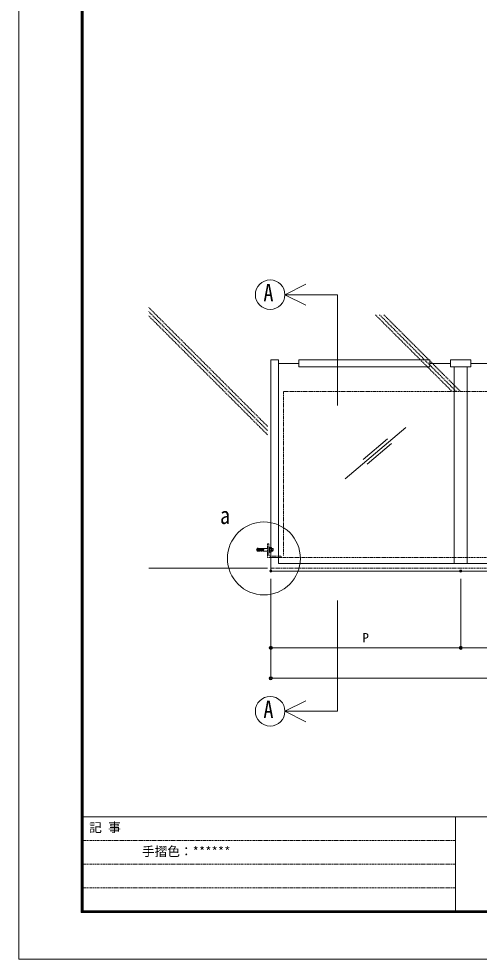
# Model space of a CAD drawing. Units: millimetres, scale not verified. Extents: x -1261 to 1262, y -891 to 891.
# Drawn here: x -1261 to -825, y -891 to 0 of the extents above; entities that cross this region are included whole.
import ezdxf
from ezdxf.enums import TextEntityAlignment as Align

# ---------------------------------------------------------------- set-up
doc = ezdxf.new("R2010")
doc.units = ezdxf.units.MM
doc.header["$LTSCALE"] = 4
doc.header["$PDMODE"] = 32
doc.header["$PDSIZE"] = 2
doc.linetypes.add('USER3', pattern=[6.5, 0.1, -6.4])
doc.linetypes.add('USER5', pattern=[0.375, 0.25, -0.125])
for name, color, linetype, lineweight in [('0-0_0', 3, 'Continuous', 18), ('0-1_CSLAYER2', 7, 'Continuous', 18), ('0-2_金物', 6, 'Continuous', 18), ('0-3_Defpoints', 7, 'Continuous', 18), ('0-4_41_U+FF71_U+FF99_U+FF90', 7, 'Continuous', 18), ('0-6_CSLAYER3', 7, 'Continuous', 18), ('0-8_1手摺寸法', 7, 'Continuous', 9), ('0-9_2躯体線', 4, 'USER5', 18), ('0-A_WAKU', 7, 'Continuous', 18)]:
    doc.layers.add(name, color=color, linetype=linetype, lineweight=lineweight)
doc.layers.add('0-7_MOJI', color=7, linetype='Continuous')
doc.styles.add('ＭＳ ゴシック', font='')
doc.styles.get('ＭＳ ゴシック').set_extended_font_data('MS Gothic')

# ---------------------------------------------------------------- blocks, each defined once
blk = doc.blocks.new('_Origin2')
at = {"layer": '0-0_0', "color": 7, "lineweight": 9}
blk.add_line((-0.5, 0), (-1, 0), dxfattribs=at)
for radius in [0.5, 0.25]:
    blk.add_circle((0, 0), radius, dxfattribs=at)
blk = doc.blocks.new('D68')
at = {"layer": '0-1_CSLAYER2', "lineweight": 9}
for p, q in [((1457.577, 263.859), (1457.577, 169.724)), ((2177.577, 263.859), (2177.577, 169.724)), ((1460.577, 169.724), (2174.577, 169.724))]:
    blk.add_line(p, q, dxfattribs=at)
at = {"layer": '0-3_Defpoints'}
for p in [(1457.577, 271.359), (2177.577, 271.359), (2177.577, 169.724)]:
    blk.add_point(p, dxfattribs=at)
at = {"layer": '0-1_CSLAYER2', "xscale": 3, "yscale": 3, "rotation": 180}
blk.add_blockref('_Origin2', (1457.577, 169.724), dxfattribs=at)
at = {"layer": '0-1_CSLAYER2', "xscale": 3, "yscale": 3}
blk.add_blockref('_Origin2', (2177.577, 169.724), dxfattribs=at)
at = {"layer": '0-1_CSLAYER2', "style": 'ＭＳ ゴシック'}
blk.add_text('W寸法', height=8.798, dxfattribs=at).set_placement((1802.577, 172.274), align=Align.BOTTOM_LEFT)
blk = doc.blocks.new('D69')
at = {"layer": '0-1_CSLAYER2', "lineweight": 9}
for p, q in [((1457.577, 263.859), (1457.577, 198.637)), ((1637.577, 263.859), (1637.577, 198.637)), ((1460.577, 198.637), (1634.577, 198.637))]:
    blk.add_line(p, q, dxfattribs=at)
at = {"layer": '0-3_Defpoints'}
for p in [(1457.577, 271.359), (1637.577, 271.359), (1637.577, 198.637)]:
    blk.add_point(p, dxfattribs=at)
at = {"layer": '0-1_CSLAYER2', "xscale": 3, "yscale": 3, "rotation": 180}
blk.add_blockref('_Origin2', (1457.577, 198.637), dxfattribs=at)
at = {"layer": '0-1_CSLAYER2', "xscale": 3, "yscale": 3}
blk.add_blockref('_Origin2', (1637.577, 198.637), dxfattribs=at)
at = {"layer": '0-1_CSLAYER2', "style": 'ＭＳ ゴシック'}
blk.add_text('P', height=8.798, dxfattribs=at).set_placement((1544.577, 201.187), align=Align.BOTTOM_LEFT)
blk = doc.blocks.new('D70')
at = {"layer": '0-1_CSLAYER2', "lineweight": 9}
for p, q in [((1637.577, 263.859), (1637.577, 198.637)), ((1817.577, 263.859), (1817.577, 198.637)), ((1640.577, 198.637), (1814.577, 198.637))]:
    blk.add_line(p, q, dxfattribs=at)
at = {"layer": '0-3_Defpoints'}
for p in [(1637.577, 271.359), (1817.577, 271.359), (1817.577, 198.637)]:
    blk.add_point(p, dxfattribs=at)
at = {"layer": '0-1_CSLAYER2', "xscale": 3, "yscale": 3, "rotation": 180}
blk.add_blockref('_Origin2', (1637.577, 198.637), dxfattribs=at)
at = {"layer": '0-1_CSLAYER2', "xscale": 3, "yscale": 3}
blk.add_blockref('_Origin2', (1817.577, 198.637), dxfattribs=at)
at = {"layer": '0-1_CSLAYER2', "style": 'ＭＳ ゴシック'}
blk.add_text('P', height=8.798, dxfattribs=at).set_placement((1724.577, 201.187), align=Align.BOTTOM_LEFT)
blk = doc.blocks.new('A$C7F6C16F4')
at = {"layer": '0-2_金物', "color": 7}
for p, q in [((-10.625, 2), (10.625, 2)), ((-10.625, 2), (-10.625, 0)), ((10.625, 0), (-10.625, 0)), ((-9.375, 2), (-9.375, 9.223)), ((-9.375, 2), (9.375, 2)), ((-7.03, 10.125), (7.03, 10.125)), ((-5, 15.75), (-3.5, 17.25)), ((-5, 10.125), (-5, 15.75)), ((-5, 15.75), (5, 15.75)), ((-4.684, 2), (-4.684, 9.223)), ((-3.5, 10.125), (-3.5, 17.25)), ((-3.5, 17.25), (3.5, 17.25)), ((3.5, 10.125), (3.5, 17.25)), ((5, 15.75), (3.5, 17.25)), ((4.684, 2), (4.684, 9.223)), ((5, 10.125), (5, 15.75)), ((9.375, 2), (9.375, 9.223)), ((10.625, 2), (10.625, 0))]:
    blk.add_line(p, q, dxfattribs=at)
for centre, radius, start, end in [((-7.03, 6.625), 3.5, 47.92498, 132.07502), ((0, -2.487), 12.611, 68.19746, 111.80254), ((7.03, 6.625), 3.5, 47.92498, 132.07502)]:
    blk.add_arc(centre, radius, start, end, dxfattribs=at)
blk = doc.blocks.new('A$C3B587350')
at = {"layer": '0-2_金物', "color": 7}
for p, q in [((-5, 0), (-5, -14.336)), ((5, 0), (5, -14.336)), ((-5.563, -30.463), (-5.694, -34.21)), ((-5.694, -34.21), (-1.339, -34.362)), ((-5.563, -30.463), (-1.208, -30.615)), ((-5.301, -22.967), (-5.432, -26.715)), ((-5.432, -26.715), (-1.077, -26.867)), ((-5.301, -22.967), (-0.947, -23.119)), ((-5.069, -34.232), (-5.2, -37.98)), ((-5, -14.336), (-5.171, -19.22)), ((-5.171, -19.22), (-0.816, -19.372)), ((-5.04, -15.472), (-0.682, -15.624)), ((-4.808, -26.737), (-4.939, -30.484)), ((-4.546, -19.241), (-4.677, -22.989)), ((-0.628, -14.489), (-1.584, -41.88)), ((-0.625, -14.336), (0.625, -14.336)), ((0.628, -14.489), (1.584, -41.88)), ((5.04, -15.472), (0.682, -15.624)), ((5.171, -19.22), (0.816, -19.372)), ((5.301, -22.967), (0.947, -23.119)), ((5.563, -30.463), (1.208, -30.615)), ((4.546, -19.241), (4.677, -22.989)), ((4.808, -26.737), (4.939, -30.484)), ((5, -14.336), (5.171, -19.22)), ((5.069, -34.232), (5.2, -37.98)), ((-5.825, -37.958), (-5.957, -41.727)), ((-1.636, -41.878), (-5.957, -41.727)), ((-5.825, -37.958), (-1.47, -38.11)), ((5.825, -37.958), (1.47, -38.11)), ((1.636, -41.878), (5.957, -41.727)), ((5.825, -37.958), (5.957, -41.727))]:
    blk.add_line(p, q, dxfattribs=at)
at = {"layer": '0-2_金物', "color": 7, "linetype": 'USER3'}
blk.add_line((0.625, -14.336), (-0.625, -14.336), dxfattribs=at)
at = {"layer": '0-2_金物', "color": 7}
for points in [[(5.301, -22.967), (5.432, -26.715), (1.077, -26.867)], [(5.563, -30.463), (5.694, -34.21), (1.339, -34.362)]]:
    blk.add_lwpolyline(points, dxfattribs=at)
for centre, start, end in [((8.166, -39.543), 185.77609, 213.13954), ((-8.166, -39.543), 326.86046, 354.22391)]:
    blk.add_arc(centre, 9.753, start, end, dxfattribs=at)

msp = doc.modelspace()

# ---------------------------------------------------------------- linework, layer by layer
at = {"layer": '0-1_CSLAYER2', "color": 3, "linetype": 'USER5'}
for p, q in [((-1025.038, -497.453), (-1025.638, -497.453)), ((-1024.438, -508.053), (-1024.438, -498.053)), ((-1013.238, -509.253), (-1023.238, -509.253)), ((-302.638, -510.453), (-1022.638, -510.453)), ((-302.638, -520.453), (-1022.638, -520.453))]:
    msp.add_line(p, q, dxfattribs=at)
msp.add_lwpolyline([(-1012.638, -509.853), (-1012.638, -510.453), (-1025.638, -510.453), (-1025.638, -497.453)], dxfattribs=at)
for centre, radius, start, end in [((-1025.038, -498.053), 0.6, 0, 90), ((-1023.238, -508.053), 1.2, 180, 270), ((-1013.238, -509.853), 0.6, 0, 90)]:
    msp.add_arc(centre, radius, start, end, dxfattribs=at)
at = {"layer": '0-3_Defpoints', "color": 5}
for p, q in [((-1261.481, 891), (-1261.481, -891)), ((-1261.481, -891), (1261.519, -891))]:
    msp.add_line(p, q, dxfattribs=at)
at = {"layer": '0-4_41_U+FF71_U+FF99_U+FF90'}
for p, q in [((-1015.438, -326.503), (-996.038, -326.503)), ((-871.738, -326.503), (-852.338, -326.503)), ((-832.938, -326.503), (-813.538, -326.503)), ((-848.838, -516.053), (-848.838, -329.753)), ((-836.438, -516.053), (-836.438, -329.753))]:
    msp.add_line(p, q, dxfattribs=at)
for points in [[(-302.638, -523.253), (-1022.638, -523.253), (-1022.638, -323.253), (-1015.438, -323.253)], [(-309.838, -516.053), (-1015.438, -516.053), (-1015.438, -323.253)]]:
    msp.add_lwpolyline(points, dxfattribs=at)
for points in [[(-996.038, -323.253), (-871.738, -323.253), (-871.738, -329.753), (-996.038, -329.753)], [(-832.938, -323.253), (-852.338, -323.253), (-852.338, -329.753), (-832.938, -329.753)]]:
    msp.add_lwpolyline(points, close=True, dxfattribs=at)
at = {"layer": '0-6_CSLAYER3', "color": 4}
for p, q in [((-1009.259, -261.405), (-989.259, -271.405)), ((-959.259, -261.405), (-959.259, -366.385)), ((-959.259, -656.089), (-959.259, -551.11)), ((-1009.259, -656.089), (-989.259, -646.089))]:
    msp.add_line(p, q, dxfattribs=at)
at = {"layer": '0-6_CSLAYER3', "color": 5}
for p, q in [((-952.117, -435.798), (-894.759, -387.265)), ((-935.001, -417.583), (-911.908, -398.043)), ((-931.319, -421.934), (-908.227, -402.394))]:
    msp.add_line(p, q, dxfattribs=at)
at = {"layer": '0-6_CSLAYER3', "color": 4}
for points in [[(-959.259, -261.405), (-1009.259, -261.405), (-989.259, -251.405)], [(-959.259, -656.089), (-1009.259, -656.089), (-989.259, -666.089)]]:
    msp.add_lwpolyline(points, dxfattribs=at)
for centre in [(-1023.259, -261.405), (-1023.259, -656.089)]:
    msp.add_circle(centre, 14, dxfattribs=at)
at = {"layer": '0-8_1手摺寸法', "color": 3, "lineweight": 18}
msp.add_circle((-1029.129, -511.309), 34.562, dxfattribs=at)
at = {"layer": '0-9_2躯体線'}
for p, q in [((-1025.638, -386.191), (-1138.371, -273.457)), ((-1025.638, -390.191), (-1138.371, -277.457)), ((-1025.638, -394.191), (-1138.371, -281.457)), ((-850.663, -353.253), (-923.763, -280.153)), ((-846.663, -353.253), (-919.763, -280.153)), ((-842.663, -353.253), (-915.763, -280.153)), ((-314.838, -353.253), (-1010.438, -353.253)), ((-1010.438, -353.253), (-1010.438, -508.601))]:
    msp.add_line(p, q, dxfattribs=at)
at = {"layer": '0-9_2躯体線', "linetype": 'Continuous'}
msp.add_line((-1025.638, -520.453), (-1138.371, -520.453), dxfattribs=at)
at = {"layer": '0-A_WAKU'}
for p, q in [((-1202.381, 849.9), (-1202.381, -846.9)), ((-1201.931, 849.45), (-1201.931, -846.45)), ((-1201.481, 849), (-1201.481, -846)), ((-1201.031, 848.55), (-1201.031, -845.55)), ((-1200.581, 848.1), (-1200.581, -845.1)), ((-1201.481, -756), (1198.519, -756)), ((-847.481, -756), (-847.481, -846)), ((-1201.931, -846.45), (1198.969, -846.45)), ((-1201.481, -846), (1198.519, -846)), ((-1201.031, -845.55), (1198.069, -845.55)), ((-1200.581, -845.1), (1197.619, -845.1)), ((-1202.381, -846.9), (1199.419, -846.9))]:
    msp.add_line(p, q, dxfattribs=at)
at = {"layer": '0-A_WAKU', "linetype": 'USER5'}
for p, q in [((-1201.481, -778.5), (-847.481, -778.5)), ((-1201.481, -801), (-847.481, -801)), ((-1201.481, -823.5), (-847.481, -823.5))]:
    msp.add_line(p, q, dxfattribs=at)

# ---------------------------------------------------------------- block references
at = {"layer": '0-1_CSLAYER2', "xscale": -0.24, "yscale": 0.24, "rotation": 270}
for name, p in [('A$C3B587350', (-1025.638, -503.053)), ('A$C7F6C16F4', (-1024.438, -503.053))]:
    msp.add_blockref(name, p, dxfattribs=at)
at = {"layer": '0-1_CSLAYER2'}
for name in ['D68', 'D69', 'D70']:
    msp.add_blockref(name, (-2480.215, -794.612), dxfattribs=at)

# ---------------------------------------------------------------- texts
at = {"layer": '0-7_MOJI', "style": 'ＭＳ ゴシック', "width": 0.85}
for s, p in [('A', (-1029.606, -272.605)), ('a', (-1070.748, -483.561)), ('A', (-1029.606, -667.289))]:
    msp.add_text(s, height=16.42, dxfattribs=at).set_placement(p, align=Align.BOTTOM_LEFT)
at = {"layer": '0-7_MOJI', "style": 'ＭＳ ゴシック'}
for s, p in [('記 事', (-1194.735, -773.222)), ('手摺色：******', (-1144.716, -795.907))]:
    msp.add_text(s, height=8.798, dxfattribs=at).set_placement(p, align=Align.BOTTOM_LEFT)

doc.saveas('drawing.dxf')
